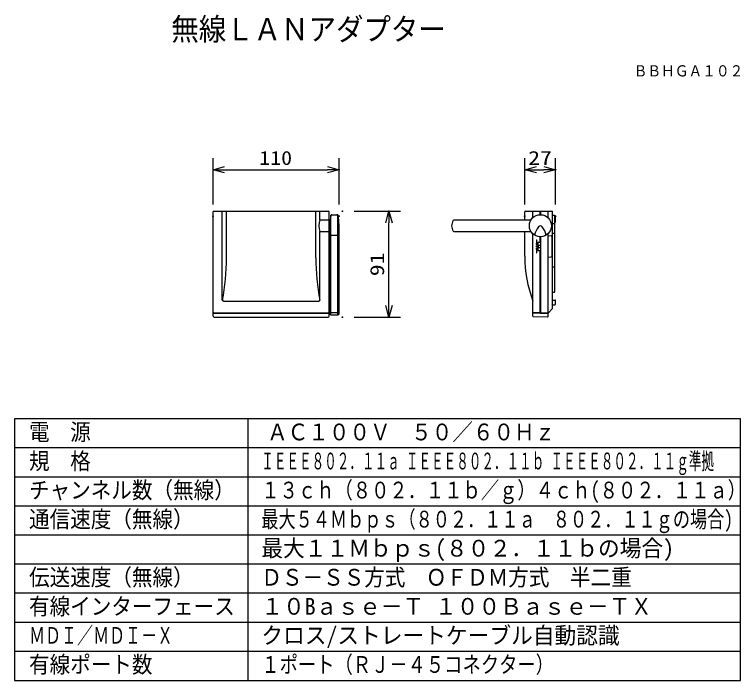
# Model space of a CAD drawing. Units: millimetres, scale not verified. Extents: x -63 to 62, y -57 to 58.
import ezdxf
from ezdxf.enums import TextEntityAlignment as Align

# ---------------------------------------------------------------- set-up
doc = ezdxf.new("R2010")
doc.units = ezdxf.units.MM
doc.header["$LTSCALE"] = 0.191673
doc.header["$PDMODE"] = 32
doc.header["$PDSIZE"] = 0.0958
for name, color, linetype in [('0-0_MOJI1', 2, 'Continuous'), ('0-1_TOUROKU', 1, 'Continuous'), ('0-2_GAIKEI', 1, 'Continuous'), ('0-3_WAKU', 7, 'Continuous')]:
    doc.layers.add(name, color=color, linetype=linetype)
doc.styles.add('ＭＳ ゴシック', font='')
doc.styles.get('ＭＳ ゴシック').set_extended_font_data('MS Gothic')

# ---------------------------------------------------------------- blocks, each defined once
blk = doc.blocks.new('_OPEN30')
at = {"layer": '0-3_WAKU'}
blk.add_line((0, 0), (-1, 0), dxfattribs=at)
blk.add_lwpolyline([(-1, 0.26795), (0, 0), (-1, -0.26795)], dxfattribs=at)

msp = doc.modelspace()

# ---------------------------------------------------------------- linework, layer by layer
at = {"layer": '0-2_GAIKEI', "color": 3}
for p, q in [((-28.35, 25.0467), (-28.35, 33.0467)), ((-6.65, 25.0467), (-6.65, 33.0467)), ((25.3279, 25.0467), (25.3279, 33.0467)), ((30.6279, 25.0467), (30.6279, 33.0467)), ((-26.35, 31.0467), (-8.65, 31.0467)), ((27.3279, 31.0467), (28.6279, 31.0467)), ((-4.0686, 23.9126), (3.9314, 23.9126)), ((1.9314, 7.6869), (1.9314, 21.9126)), ((-4.0686, 5.6869), (3.9314, 5.6869))]:
    msp.add_line(p, q, dxfattribs=at)
at = {"layer": '0-2_GAIKEI', "color": 7}
for p, q in [((-28.35, 6.4199), (-28.35, 23.8126)), ((-28.25, 23.9126), (-8.45, 23.9126)), ((-8.35, 6.4199), (-8.35, 23.8126)), ((25.3279, 22.4126), (25.3279, 23.8126)), ((25.4279, 23.9126), (30.0279, 23.9126)), ((26.7279, 22.7982), (26.7279, 23.8126)), ((29.3279, 22.7982), (29.3279, 23.8126)), ((30.1279, 7.3307), (30.1279, 23.8126)), ((-7.8843, 23.3126), (-7.0158, 23.3126)), ((30.1279, 23.2326), (30.4279, 23.2326)), ((30.5279, 21.8926), (30.5279, 23.1326)), ((30.5279, 23.0126), (30.6279, 23.0126)), ((30.6279, 22.0126), (30.6279, 23.0126)), ((-8.25, 6.3126), (-8.25, 21.4126)), ((-6.65, 6.3126), (-6.65, 21.4126)), ((13.179, 22.4126), (26.3045, 22.4126)), ((30.1279, 21.7926), (30.4279, 21.7926)), ((30.4279, 21.7699), (30.1279, 21.7699)), ((30.5279, 22.0126), (30.6279, 22.0126)), ((30.5279, 10.1126), (30.5279, 21.6699)), ((13.179, 20.4126), (26.3045, 20.4126)), ((25.3279, 16.1753), (25.3279, 20.4126)), ((26.7279, 6.4526), (26.7279, 20.0269)), ((29.3279, 6.3845), (29.3279, 20.0269)), ((-7.9354, 19.797), (-6.9646, 19.797)), ((30.1279, 10.0126), (30.4279, 10.0126)), ((30.1279, 8.6326), (30.5279, 8.6326)), ((30.1279, 7.8326), (30.5279, 7.8326)), ((30.6279, 7.9326), (30.6279, 8.5326)), ((-28.35, 5.8869), (-28.35, 6.3552)), ((-8.35, 5.8869), (-8.35, 6.3552)), ((26.7279, 5.8524), (26.7279, 6.3552)), ((30.0749, 7.1952), (29.3279, 6.3845)), ((29.3279, 5.7896), (29.3279, 6.2871)), ((-28.15, 5.6869), (-8.55, 5.6869)), ((-8.05, 6.1126), (-6.85, 6.1126)), ((29.2253, 5.6896), (26.8253, 5.7525))]:
    msp.add_line(p, q, dxfattribs=at)
at = {"layer": '0-2_GAIKEI'}
for p, q in [((-26.75, 8.6526), (-26.75, 23.9126)), ((-26.05, 15.8901), (-26.05, 23.9126)), ((-10.65, 15.8901), (-10.65, 23.9126)), ((-9.95, 22.4124), (-9.95, 23.9126)), ((27.9779, 23.3119), (27.9779, 23.9126)), ((27.9779, 23.8126), (28.0779, 23.8126)), ((28.0779, 23.3119), (28.0779, 23.9126)), ((-8.0472, 19.8312), (-8.0472, 23.2286)), ((-6.8529, 19.8312), (-6.8529, 23.2286)), ((-9.95, 22.4124), (-8.3828, 22.4124)), ((-8.35, 22.4126), (-8.1943, 22.4126)), ((-9.95, 8.6526), (-9.95, 20.4128)), ((-9.95, 20.4128), (-8.3828, 20.4128)), ((-8.35, 20.4126), (-8.25, 20.4126)), ((30.1279, 20.1526), (30.4279, 20.1526)), ((-8.05, 6.1126), (-8.05, 19.8331)), ((-6.85, 6.1126), (-6.85, 19.8331)), ((27.2679, 18.9726), (27.3679, 18.9726)), ((27.3679, 18.9726), (27.3679, 18.3426)), ((27.9779, 18.5726), (27.9779, 19.5132)), ((28.0779, 6.4173), (28.0779, 19.5132)), ((29.3279, 19.7326), (29.8449, 19.6883)), ((30.0279, 16.2562), (30.0279, 19.489)), ((27.3699, 18.2026), (27.2979, 18.2746)), ((27.2981, 18.2787), (27.3618, 18.3423)), ((27.3737, 17.8028), (27.2981, 17.8784)), ((27.2987, 17.8833), (27.3572, 17.9418)), ((27.2991, 17.4594), (27.381, 17.5413)), ((27.2996, 17.4882), (27.3522, 17.5408)), ((27.2998, 17.8561), (27.3843, 17.9406)), ((27.3007, 18.2529), (27.3875, 18.3398)), ((27.3934, 18.2074), (27.3027, 18.2981)), ((27.3398, 17.8085), (27.3038, 17.8445)), ((27.3962, 17.8086), (27.3039, 17.9009)), ((27.399, 17.4099), (27.3052, 17.5037)), ((27.3066, 17.4387), (27.4018, 17.5338)), ((27.3081, 17.8361), (27.4043, 17.9323)), ((27.3313, 18.2129), (27.3082, 18.236)), ((27.3097, 18.2337), (27.4068, 18.3308)), ((27.4113, 18.2177), (27.313, 18.3161)), ((27.4135, 17.8195), (27.3148, 17.9183)), ((27.4157, 17.4214), (27.3167, 17.5204)), ((27.3189, 17.4226), (27.4179, 17.5216)), ((27.3209, 17.8206), (27.4198, 17.9195)), ((27.3231, 18.2188), (27.4217, 18.3174)), ((27.4251, 18.2323), (27.3275, 18.3298)), ((27.4267, 17.8347), (27.3299, 17.9314)), ((27.4282, 17.4371), (27.3324, 17.533)), ((27.3352, 17.4107), (27.4298, 17.5052)), ((27.3379, 17.8093), (27.4311, 17.9026)), ((27.3407, 18.2081), (27.4324, 18.2998)), ((27.4345, 18.2511), (27.3464, 18.3392)), ((27.4354, 17.8542), (27.3495, 17.9401)), ((27.4362, 17.4575), (27.3527, 17.5409)), ((27.3599, 17.803), (27.4374, 17.8806)), ((27.3636, 18.2027), (27.4377, 18.2769)), ((27.4378, 18.2761), (27.3714, 18.3425)), ((27.4374, 17.8805), (27.3758, 17.9421)), ((27.4367, 17.4852), (27.3805, 17.5414)), ((27.392, 17.8069), (27.4336, 17.8484)), ((27.3991, 18.2099), (27.4305, 18.2414)), ((27.5679, 18.5726), (27.5679, 17.1726)), ((27.5679, 18.5726), (27.9779, 18.5726)), ((27.6279, 18.0726), (28.0279, 18.0726)), ((27.6279, 18.0726), (27.6279, 17.6726)), ((27.6279, 17.6726), (28.0279, 17.6726)), ((28.0779, 18.5726), (27.9779, 18.5766)), ((28.0279, 18.0726), (28.0279, 17.6726)), ((27.2679, 16.7726), (27.3679, 16.7726)), ((27.3773, 17.4032), (27.2985, 17.482)), ((27.3462, 17.406), (27.3013, 17.451)), ((27.3564, 17.4035), (27.4369, 17.4841)), ((27.3679, 17.4026), (27.3679, 16.7726)), ((27.3861, 17.405), (27.4354, 17.4543)), ((27.5679, 17.1726), (27.9779, 17.1726)), ((27.9779, 6.3225), (27.9779, 17.1726)), ((27.9779, 17.1686), (28.0779, 17.1726)), ((29.3279, 16.0126), (29.8449, 16.0569)), ((30.4279, 14.3157), (30.1279, 14.3157)), ((-26.55, 8.4526), (-10.15, 8.4526)), ((-28.35, 6.4199), (-28.25, 6.4199)), ((-28.35, 6.3552), (-8.35, 6.3552)), ((-28.2199, 6.45), (-28.25, 6.4199)), ((-28.25, 6.3552), (-28.25, 6.4199)), ((-28.2199, 6.45), (-8.4802, 6.45)), ((-8.4802, 6.45), (-8.45, 6.4199)), ((-8.45, 6.3552), (-8.45, 6.4199)), ((-8.45, 6.4199), (-8.35, 6.4199)), ((-8.05, 6.4636), (-6.85, 6.4636)), ((27.9779, 6.4199), (26.7279, 6.4526)), ((29.3279, 6.2871), (26.7279, 6.3552)), ((26.8279, 6.3526), (26.8279, 6.45)), ((29.3279, 6.3845), (28.0779, 6.4173)), ((29.2279, 6.3871), (29.2279, 6.2898))]:
    msp.add_line(p, q, dxfattribs=at)
at = {"layer": '0-2_GAIKEI', "color": 7}
msp.add_circle((28.0279, 21.4126), 1.9, dxfattribs=at)
at = {"layer": '0-2_GAIKEI'}
for centre in [(27.3679, 18.2726), (27.3679, 17.8726), (27.3679, 17.4726)]:
    msp.add_circle(centre, 0.07, dxfattribs=at)
at = {"layer": '0-2_GAIKEI', "color": 7}
for centre, radius, start, end in [((-28.25, 23.8126), 0.1, 90, 180), ((-8.45, 23.8126), 0.1, 0, 90), ((25.4279, 23.8126), 0.1, 90, 180), ((26.8279, 23.8126), 0.1, 90, 180), ((29.2279, 23.8126), 0.1, 0, 90), ((30.0279, 23.8126), 0.1, 0, 90), ((0.7499, 21.4126), 9, 168.86147, 189.2567), ((-7.8843, 23.1126), 0.2, 90, 168.86147), ((-7.0158, 23.1126), 0.2, 11.13853, 90), ((-15.65, 21.4126), 9, 350.7433, 11.13853), ((30.4279, 23.1326), 0.1, 0, 90), ((14.3279, 21.4126), 1.6, 145.15009, 214.84991), ((13.179, 22.2126), 0.2, 90, 145.15009), ((26.3045, 22.6126), 0.2, 270, 325.15009), ((30.4279, 21.8926), 0.1, 270, 0), ((30.4279, 21.6699), 0.1, 0, 90), ((13.179, 20.6126), 0.2, 214.84991, 270), ((26.3045, 20.2126), 0.2, 34.84991, 90), ((-7.9354, 19.997), 0.2, 189.2567, 270), ((-6.9646, 19.997), 0.2, 270, 350.7433), ((47.3278, 16.1753), 22, 180, 200.55042), ((30.4279, 10.1126), 0.1, 270, 0), ((30.5279, 8.5326), 0.1, 0, 90), ((30.5279, 7.9326), 0.1, 270, 0), ((-8.05, 6.3126), 0.2, 180, 270), ((-6.85, 6.3126), 0.2, 270, 0), ((29.9279, 7.3307), 0.2, 317.33725, 0), ((-28.15, 5.8869), 0.2, 180, 270), ((-8.55, 5.8869), 0.2, 270, 0), ((26.8279, 5.8524), 0.1, 180, 268.5), ((29.2279, 5.7896), 0.1, 268.5, 0), ((29.2279, 5.7898), 0.1, 270, 0)]:
    msp.add_arc(centre, radius, start, end, dxfattribs=at)
at = {"layer": '0-2_GAIKEI'}
for centre, radius, start, end in [((-7.095, 21.4126), 3.025, 160.70012, 199.29988), ((47.7497, 21.4126), 56.1414, 178.97959, 181.02041), ((30.9181, 18.8662), 4, 143.40146, 166.54411), ((28.0279, 21.0126), 0.4, 36.59854, 143.40146), ((25.1377, 18.8662), 4, 13.45589, 36.59854), ((30.4279, 20.0526), 0.1, 0, 90), ((29.8279, 19.489), 0.2, 0, 85.10091), ((29.8279, 16.2562), 0.2, 274.89909, 0), ((-65.9122, 15.8901), 39.8621, 349.40896, 0), ((29.2121, 15.8901), 39.8621, 180, 190.59104), ((30.4279, 14.4157), 0.1, 270, 0), ((-26.55, 8.6526), 0.2, 180, 270), ((-10.15, 8.6526), 0.2, 270, 0), ((-8.05, 6.6636), 0.2, 180, 270), ((-6.85, 6.6636), 0.2, 270, 0)]:
    msp.add_arc(centre, radius, start, end, dxfattribs=at)
at = {"layer": '0-3_WAKU', "color": 4}
for p, q in [((62.4677, -11.8158), (-62.5321, -11.8158)), ((-62.5321, -11.8158), (-62.5321, -56.8157)), ((-22.3266, -56.8157), (-22.3266, -11.8158)), ((62.4677, -56.8157), (62.4677, -11.8158)), ((-62.5321, -56.8157), (62.4677, -56.8157))]:
    msp.add_line(p, q, dxfattribs=at)
at = {"layer": '0-3_WAKU', "color": 1}
for p, q in [((62.4677, -16.8157), (-62.5321, -16.8157)), ((62.4677, -21.8157), (-62.5321, -21.8157)), ((62.4677, -26.8157), (-62.5321, -26.8157)), ((62.4677, -31.8157), (-62.5321, -31.8157)), ((62.4677, -36.8157), (-62.5321, -36.8157)), ((62.4677, -41.8157), (-62.5321, -41.8157)), ((62.4677, -46.8157), (-62.5321, -46.8157)), ((62.4677, -51.8157), (-62.5321, -51.8157))]:
    msp.add_line(p, q, dxfattribs=at)
at = {"layer": '0-3_WAKU'}
for p in [(-6.65, 31.0467), (30.6279, 31.0467), (-6.0686, 23.9126), (1.9314, 23.9126), (-28.35, 23.0467), (-6.65, 23.0467), (25.3279, 23.0467), (30.6279, 23.0467), (-6.0686, 5.6869)]:
    msp.add_point(p, dxfattribs=at)

# ---------------------------------------------------------------- block references
at = {"layer": '0-2_GAIKEI', "xscale": 2, "yscale": 2}
for p, rotation in [((-28.35, 31.0467), 180), ((25.3279, 31.0467), 180), ((1.9314, 23.9126), 90), ((1.9314, 5.6869), 270)]:
    msp.add_blockref('_OPEN30', p, dxfattribs=dict(at, rotation=rotation))
for p in [(-6.65, 31.0467), (30.6279, 31.0467)]:
    msp.add_blockref('_OPEN30', p, dxfattribs=at)

# ---------------------------------------------------------------- texts
at = {"layer": '0-0_MOJI1', "style": 'ＭＳ ゴシック'}
for s, height, width, p in [('無線ＬＡＮアダプター', 3.849, 0.9, (-35.5321, 52.1599)), ('電\u3000源', 2.886, 0.9, (-60.0321, -16.3709)), ('ＡＣ１００Ｖ\u3000５０／６０Ｈｚ', 2.886, 0.9, (-19.0322, -16.3709)), ('規\u3000格', 2.886, 0.9, (-60.0321, -21.3709)), ('ＩＥＥＥ８０２．１１ａ ＩＥＥＥ８０２．１１ｂ ＩＥＥＥ８０２．１１ｇ準拠', 2.886, 0.55, (-20.0322, -21.3709)), ('チャンネル数（無線）', 2.886, 0.9, (-60.0321, -26.3708)), ('１３ｃｈ（８０２．１１ｂ／ｇ）４ｃｈ(８０２．１１ａ） ', 2.886, 0.8, (-20.0322, -26.3708)), ('通信速度（無線）', 2.886, 0.9, (-60.0321, -31.3708)), ('最大５４Ｍｂｐｓ（８０２．１１ａ\u3000８０２．１１ｇの場合)', 2.886, 0.75, (-20.0322, -31.3708)), ('最大１１Ｍｂｐｓ(８０２．１１ｂの場合)', 2.886, 0.95, (-20.0322, -36.3708)), ('伝送速度（無線）', 2.886, 0.9, (-60.0321, -41.3708)), ('ＤＳ－ＳＳ方式\u3000ＯＦＤＭ方式\u3000半二重', 2.886, 0.9, (-20.0322, -41.3708)), ('有線インターフェース', 2.886, 0.9, (-60.0321, -46.3708)), ('１０Bａｓｅ－Ｔ １００Ｂａｓｅ－ＴＸ', 2.886, 0.95, (-20.0322, -46.3708)), ('ＭＤＩ／ＭＤＩ－Ｘ', 2.886, 0.7, (-60.0321, -51.3708)), ('クロス/ストレートケーブル自動認識', 2.886, 0.95, (-20.0322, -51.3708)), ('有線ポート数', 2.886, 0.9, (-60.0321, -56.3708)), ('１ポート（ＲＪ－４５コネクター）', 2.886, 0.8, (-20.0322, -56.3708))]:
    msp.add_text(s, height=height, dxfattribs=dict(at, width=width)).set_placement(p, align=Align.BOTTOM_LEFT)
at = {"layer": '0-1_TOUROKU', "style": 'ＭＳ ゴシック', "width": 0.9}
msp.add_text('ＢＢＨＧＡ１０２', height=1.924, dxfattribs=at).set_placement((44.0677, 46.53), align=Align.BOTTOM_LEFT)
at = {"layer": '0-2_GAIKEI', "color": 3, "style": 'ＭＳ ゴシック'}
for s, width, p in [('110', 1.15, (-20.3872, 31.1563)), ('27', 1.25, (25.9109, 31.1563))]:
    msp.add_text(s, height=2.406, dxfattribs=dict(at, width=width)).set_placement(p, align=Align.BOTTOM_LEFT)
at = {"layer": '0-2_GAIKEI', "color": 3, "style": 'ＭＳ ゴシック', "width": 1.25}
msp.add_text('91', height=2.406, rotation=90, dxfattribs=at).set_placement((1.8218, 12.7328), align=Align.BOTTOM_LEFT)

doc.saveas('drawing.dxf')
